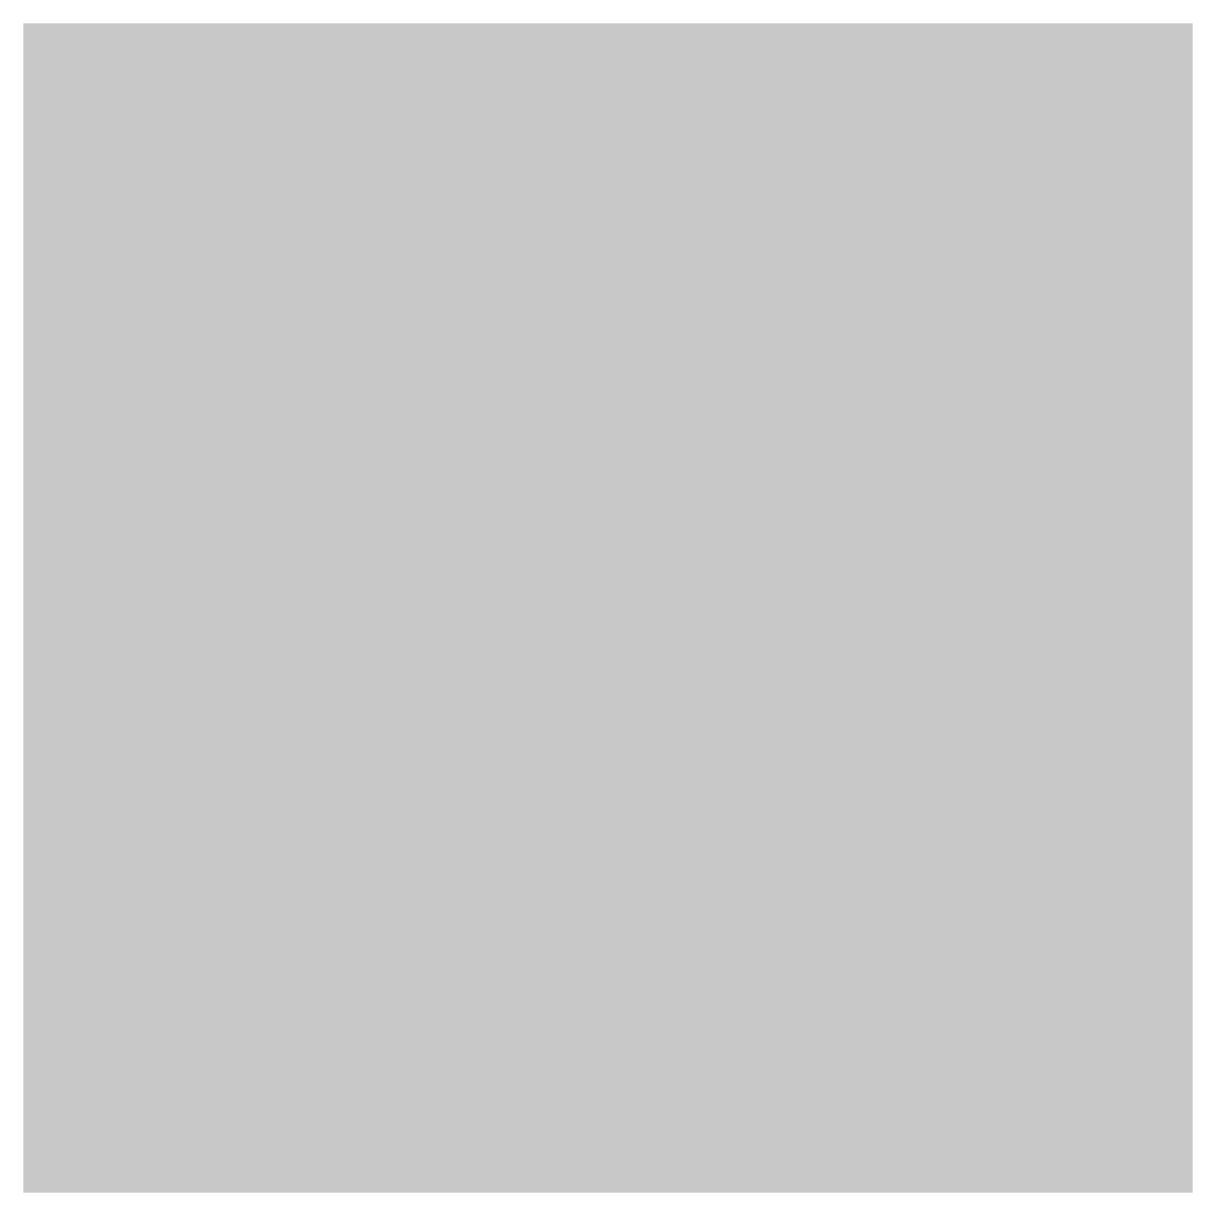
# Model space of a CAD drawing. Header units: millimetres. Extents: x 0 to 1, y 0 to 1.
import ezdxf

# ---------------------------------------------------------------- set-up
doc = ezdxf.new("R2010")
doc.units = ezdxf.units.MM

msp = doc.modelspace()

# ---------------------------------------------------------------- linework, layer by layer
msp.add_trace([(0, 0), (1, 0), (0, 1), (1, 1)])

doc.saveas('drawing.dxf')
